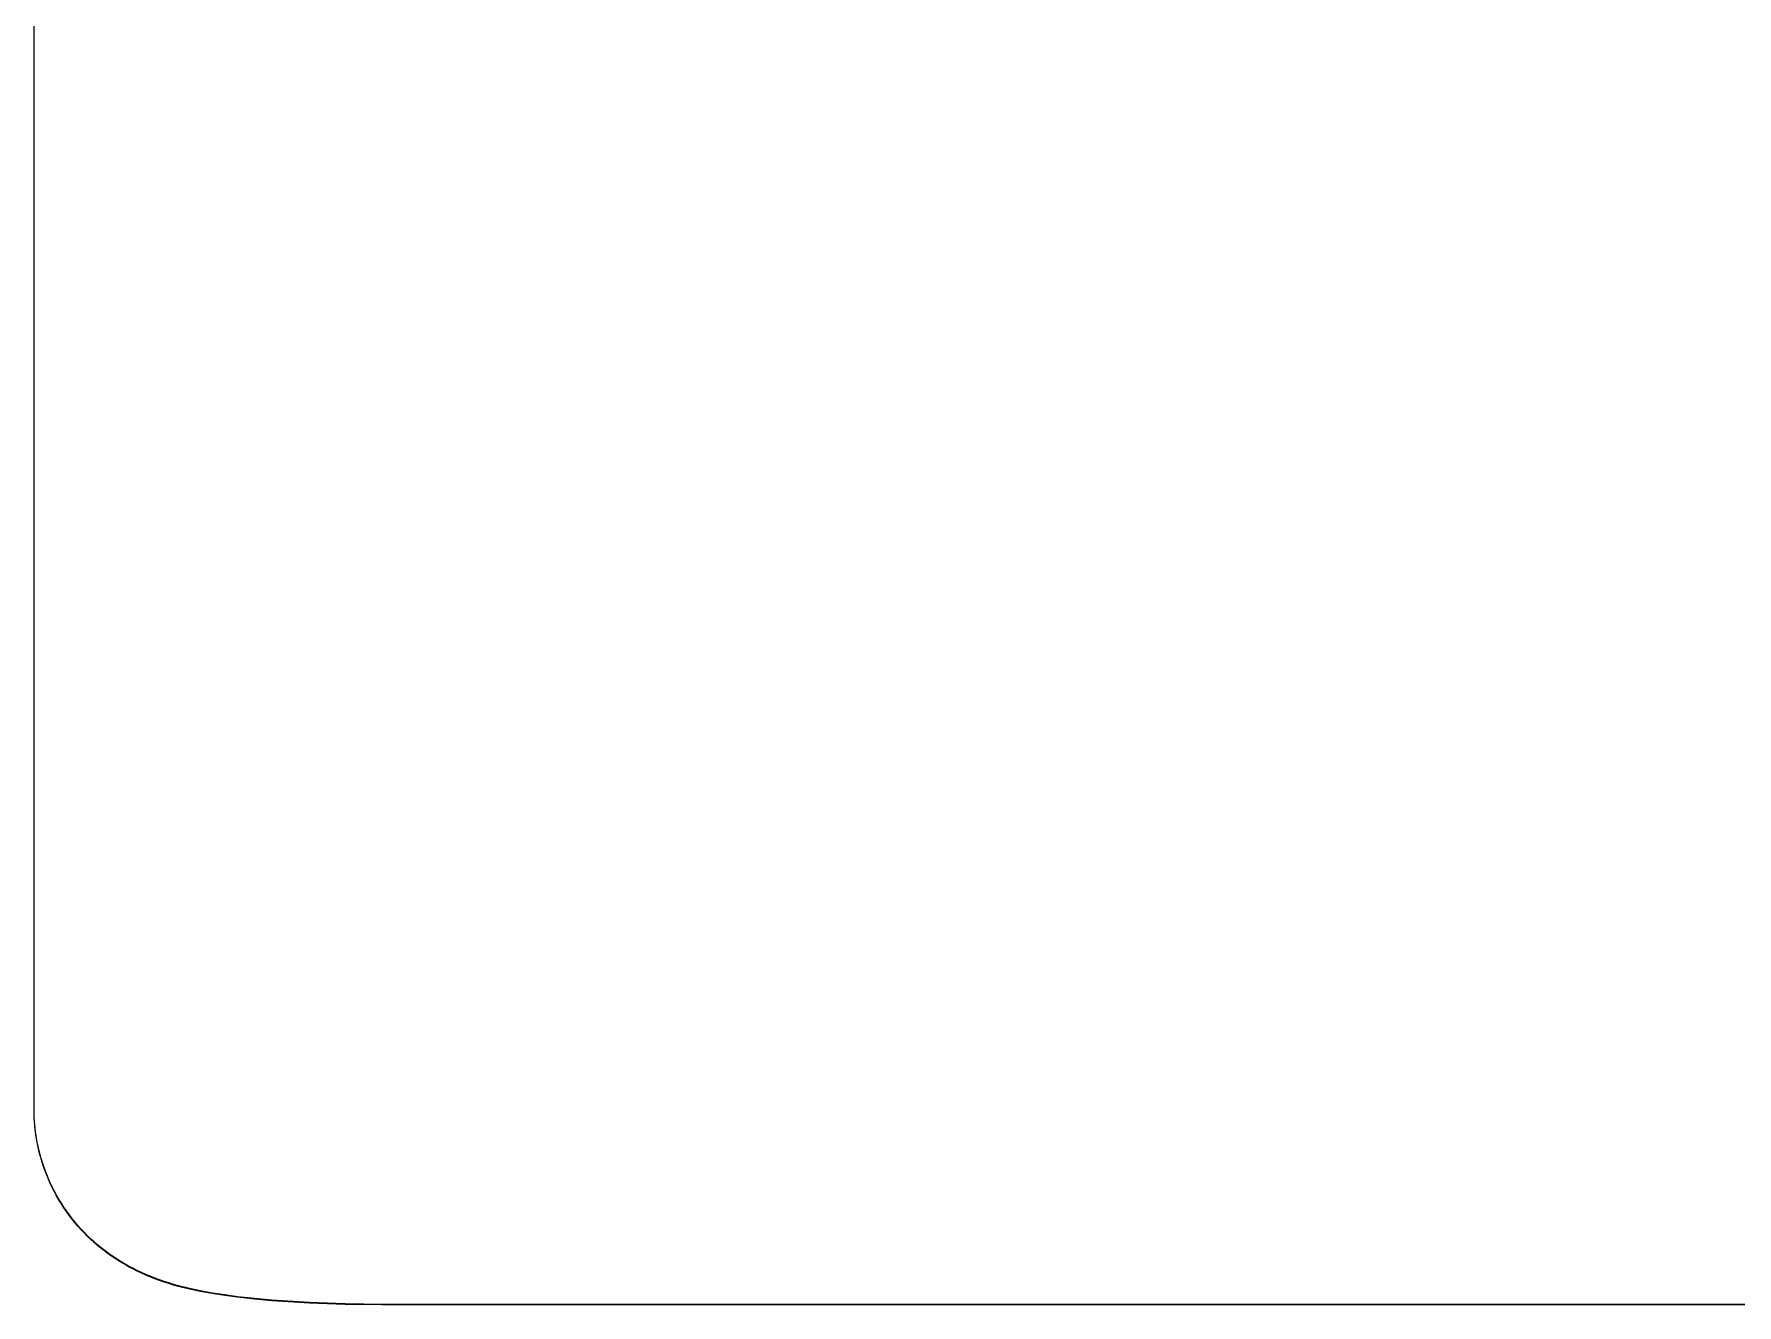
# Model space of a CAD drawing. Header units: millimetres. Extents: x -779 to 3049, y 55 to 2500.
# Drawn here: x -608.36 to -559.41, y 2000.54 to 2037.09 of the extents above; entities that cross this region are included whole.
import ezdxf

# ---------------------------------------------------------------- set-up
doc = ezdxf.new("R2010")
doc.units = ezdxf.units.MM
doc.layers.add('ZANO_R', color=7, linetype='Continuous', lineweight=0)

msp = doc.modelspace()

# ---------------------------------------------------------------- linework, layer by layer
at = {"layer": 'ZANO_R'}
for p, q in [((-608.358, 2026.021), (-608.358, 2053.805)), ((-608.358, 2006.18), (-608.358, 2026.021)), ((-608.357, 2006.06), (-608.358, 2006.18)), ((-608.352, 2005.94), (-608.357, 2006.06)), ((-608.345, 2005.82), (-608.352, 2005.94)), ((-608.339, 2005.719), (-608.346, 2005.818)), ((-608.335, 2005.699), (-608.345, 2005.82)), ((-608.329, 2005.621), (-608.339, 2005.719)), ((-608.322, 2005.579), (-608.335, 2005.699)), ((-608.318, 2005.522), (-608.329, 2005.621)), ((-608.307, 2005.459), (-608.322, 2005.579)), ((-608.304, 2005.424), (-608.318, 2005.522)), ((-608.288, 2005.34), (-608.307, 2005.459)), ((-608.289, 2005.326), (-608.304, 2005.424)), ((-608.271, 2005.228), (-608.289, 2005.326)), ((-608.267, 2005.22), (-608.288, 2005.34)), ((-608.252, 2005.131), (-608.271, 2005.228)), ((-608.242, 2005.102), (-608.267, 2005.22)), ((-608.231, 2005.034), (-608.252, 2005.131)), ((-608.215, 2004.984), (-608.242, 2005.102)), ((-608.208, 2004.937), (-608.231, 2005.034)), ((-608.185, 2004.867), (-608.215, 2004.984)), ((-608.183, 2004.841), (-608.208, 2004.937)), ((-608.153, 2004.75), (-608.185, 2004.867)), ((-608.156, 2004.745), (-608.183, 2004.841)), ((-608.128, 2004.65), (-608.156, 2004.745)), ((-608.117, 2004.635), (-608.153, 2004.75)), ((-608.097, 2004.556), (-608.128, 2004.65)), ((-608.079, 2004.52), (-608.117, 2004.635)), ((-608.065, 2004.462), (-608.097, 2004.556)), ((-608.039, 2004.407), (-608.079, 2004.52)), ((-608.031, 2004.369), (-608.065, 2004.462)), ((-607.995, 2004.295), (-608.039, 2004.407)), ((-607.995, 2004.277), (-608.031, 2004.369)), ((-607.945, 2004.173), (-607.995, 2004.295)), ((-607.945, 2004.155), (-607.995, 2004.277)), ((-607.891, 2004.052), (-607.945, 2004.173)), ((-607.891, 2004.034), (-607.945, 2004.155)), ((-607.834, 2003.933), (-607.891, 2004.052)), ((-607.834, 2003.915), (-607.891, 2004.034)), ((-607.774, 2003.815), (-607.834, 2003.933)), ((-607.774, 2003.796), (-607.834, 2003.915)), ((-607.71, 2003.698), (-607.774, 2003.815)), ((-607.71, 2003.68), (-607.774, 2003.796)), ((-607.644, 2003.582), (-607.71, 2003.698)), ((-607.644, 2003.564), (-607.71, 2003.68)), ((-607.574, 2003.469), (-607.644, 2003.582)), ((-607.574, 2003.451), (-607.644, 2003.564)), ((-607.502, 2003.357), (-607.574, 2003.469)), ((-607.502, 2003.339), (-607.574, 2003.451)), ((-607.427, 2003.247), (-607.502, 2003.357)), ((-607.427, 2003.229), (-607.502, 2003.339)), ((-607.349, 2003.139), (-607.427, 2003.247)), ((-607.349, 2003.121), (-607.427, 2003.229)), ((-607.268, 2003.034), (-607.349, 2003.139)), ((-607.268, 2003.015), (-607.349, 2003.121)), ((-607.185, 2002.93), (-607.268, 2003.034)), ((-607.185, 2002.912), (-607.268, 2003.015)), ((-607.099, 2002.829), (-607.185, 2002.93)), ((-607.099, 2002.811), (-607.185, 2002.912)), ((-607.01, 2002.73), (-607.099, 2002.829)), ((-607.01, 2002.712), (-607.099, 2002.811)), ((-606.92, 2002.634), (-607.01, 2002.73)), ((-606.92, 2002.616), (-607.01, 2002.712)), ((-606.827, 2002.54), (-606.92, 2002.634)), ((-606.827, 2002.522), (-606.92, 2002.616)), ((-606.731, 2002.448), (-606.827, 2002.54)), ((-606.731, 2002.43), (-606.827, 2002.522)), ((-606.632, 2002.358), (-606.731, 2002.448)), ((-606.632, 2002.34), (-606.731, 2002.43)), ((-606.531, 2002.271), (-606.632, 2002.358)), ((-606.531, 2002.253), (-606.632, 2002.34)), ((-606.429, 2002.186), (-606.531, 2002.271)), ((-606.429, 2002.168), (-606.531, 2002.253)), ((-606.324, 2002.104), (-606.429, 2002.186)), ((-606.324, 2002.086), (-606.429, 2002.168)), ((-606.217, 2002.025), (-606.324, 2002.104)), ((-606.217, 2002.006), (-606.324, 2002.086)), ((-606.108, 2001.948), (-606.217, 2002.025)), ((-606.108, 2001.93), (-606.217, 2002.006)), ((-605.997, 2001.874), (-606.108, 2001.948)), ((-605.997, 2001.856), (-606.108, 2001.93)), ((-605.881, 2001.8), (-605.997, 2001.874)), ((-605.881, 2001.782), (-605.997, 2001.856)), ((-605.762, 2001.729), (-605.881, 2001.8)), ((-605.762, 2001.711), (-605.881, 2001.782)), ((-605.642, 2001.662), (-605.762, 2001.729)), ((-605.642, 2001.643), (-605.762, 2001.711)), ((-605.521, 2001.597), (-605.642, 2001.662)), ((-605.521, 2001.579), (-605.642, 2001.643)), ((-605.398, 2001.535), (-605.521, 2001.597)), ((-605.398, 2001.517), (-605.521, 2001.579)), ((-605.273, 2001.476), (-605.398, 2001.535)), ((-605.273, 2001.458), (-605.398, 2001.517)), ((-605.148, 2001.42), (-605.273, 2001.476)), ((-605.148, 2001.401), (-605.273, 2001.458)), ((-605.02, 2001.366), (-605.148, 2001.42)), ((-605.02, 2001.348), (-605.148, 2001.401)), ((-604.888, 2001.314), (-605.02, 2001.366)), ((-604.888, 2001.296), (-605.02, 2001.348)), ((-604.754, 2001.265), (-604.888, 2001.314)), ((-604.754, 2001.247), (-604.888, 2001.296)), ((-604.619, 2001.219), (-604.754, 2001.265)), ((-604.619, 2001.201), (-604.754, 2001.247)), ((-604.483, 2001.175), (-604.619, 2001.219)), ((-604.483, 2001.157), (-604.619, 2001.201)), ((-604.346, 2001.134), (-604.483, 2001.175)), ((-604.346, 2001.116), (-604.483, 2001.157)), ((-604.209, 2001.096), (-604.346, 2001.134)), ((-604.209, 2001.077), (-604.346, 2001.116)), ((-603.932, 2001.026), (-604.209, 2001.096)), ((-603.932, 2001.007), (-604.209, 2001.077)), ((-603.587, 2000.951), (-603.932, 2001.026)), ((-603.587, 2000.932), (-603.932, 2001.007)), ((-603.24, 2000.886), (-603.587, 2000.951)), ((-603.24, 2000.868), (-603.587, 2000.932)), ((-602.875, 2000.829), (-603.24, 2000.886)), ((-602.875, 2000.811), (-603.24, 2000.868)), ((-602.509, 2000.78), (-602.875, 2000.829)), ((-602.509, 2000.762), (-602.875, 2000.811)), ((-602.024, 2000.725), (-602.509, 2000.78)), ((-602.024, 2000.707), (-602.509, 2000.762)), ((-601.52, 2000.679), (-602.024, 2000.725)), ((-601.52, 2000.661), (-602.024, 2000.707)), ((-600.444, 2000.61), (-601.52, 2000.679)), ((-600.444, 2000.592), (-601.52, 2000.661)), ((-599.415, 2000.573), (-600.444, 2000.61)), ((-599.415, 2000.555), (-600.444, 2000.592)), ((-598.358, 2000.56), (-599.415, 2000.573)), ((-598.358, 2000.542), (-599.415, 2000.555)), ((-558.358, 2000.56), (-598.358, 2000.56)), ((-558.358, 2000.542), (-598.358, 2000.542))]:
    msp.add_line(p, q, dxfattribs=at)

doc.saveas('drawing.dxf')
